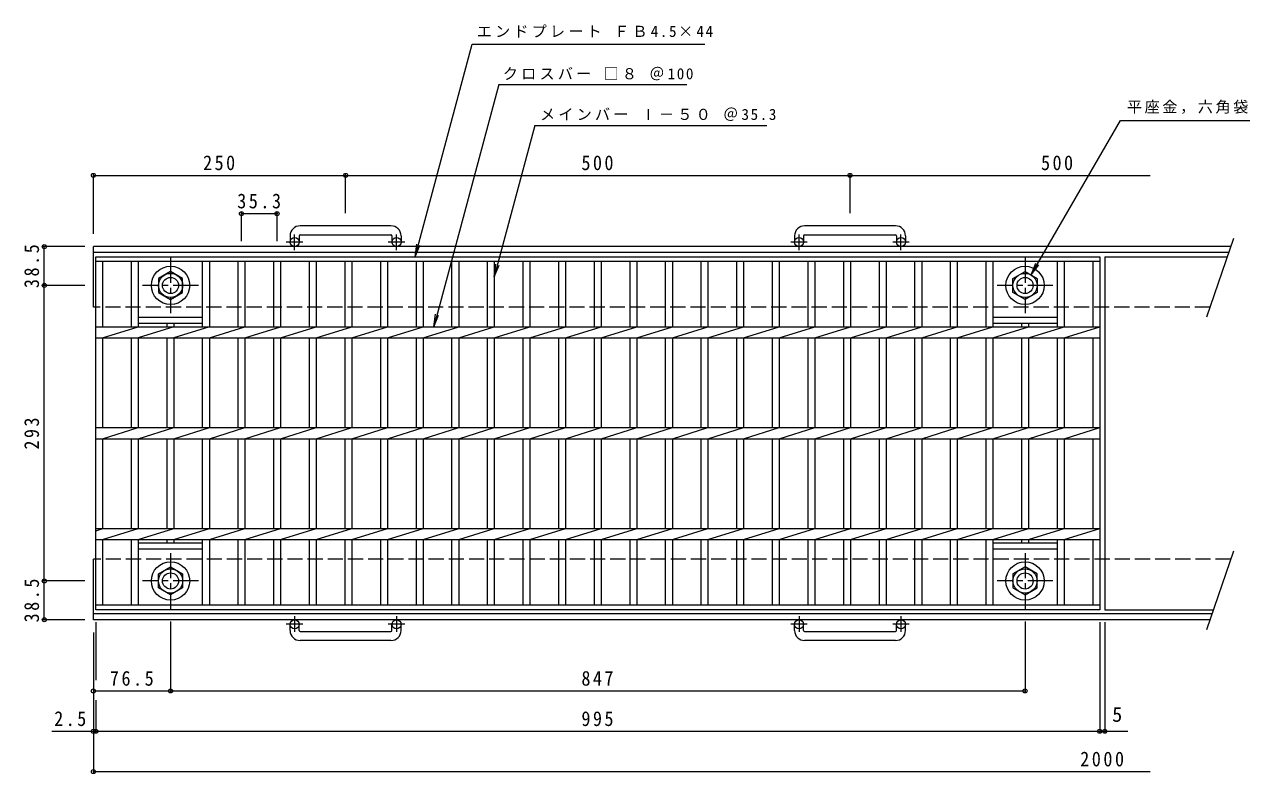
# Model space of a CAD drawing. Units: millimetres, scale not verified. Extents: x -929 to 904, y -686 to 612.
# Drawn here: x -929 to 277, y -131 to 612 of the extents above; entities that cross this region are included whole.
import ezdxf
from ezdxf.enums import TextEntityAlignment as Align

# ---------------------------------------------------------------- set-up
doc = ezdxf.new("R2010")
doc.units = ezdxf.units.MM
doc.header["$LTSCALE"] = 5
doc.header["$PDMODE"] = 32
doc.header["$PDSIZE"] = 4
doc.linetypes.add('CHAIN1', pattern=[8, 5, -1, 1, -1])
doc.linetypes.add('DASHED3', pattern=[4, 3, -1])
for name, color, linetype, lineweight in [('0-1_躯体', 2, 'Continuous', 9), ('0-2_仕上', 3, 'Continuous', 9), ('0-4_その他', 7, 'Continuous', 9), ('0-5_寸法', 7, 'Continuous', 9)]:
    doc.layers.add(name, color=color, linetype=linetype, lineweight=lineweight)
doc.styles.add('ＭＳ ゴシック', font='')
doc.styles.get('ＭＳ ゴシック').set_extended_font_data('MS Gothic')

msp = doc.modelspace()

# ---------------------------------------------------------------- linework, layer by layer
at = {"layer": '0-1_躯体'}
for p, q in [((-565.846, 412.636), (-655.846, 412.636)), ((-65.846, 412.636), (-155.846, 412.636)), ((-665.846, 402.637), (-665.846, 396.537)), ((-656.846, 402.637), (-656.846, 396.537)), ((-655.846, 403.636), (-565.846, 403.636)), ((-564.846, 402.637), (-564.846, 396.537)), ((-555.846, 402.637), (-555.846, 396.537)), ((-165.846, 402.637), (-165.846, 396.537)), ((-156.846, 402.637), (-156.846, 396.537)), ((-155.846, 403.636), (-65.846, 403.636)), ((-64.846, 402.637), (-64.846, 396.537)), ((-55.846, 402.637), (-55.846, 396.537)), ((269.194, 399.99), (242.591, 321.953)), ((-860.846, 332.036), (-860.846, 392.037)), ((266.483, 392.037), (-860.846, 392.037)), ((264.437, 386.036), (-860.846, 386.036)), ((269.194, 89.99), (242.591, 11.952)), ((-860.846, 22.036), (-860.846, 82.036)), ((248.074, 28.036), (-860.846, 28.036)), ((246.028, 22.036), (-860.846, 22.036)), ((-665.846, 11.436), (-665.846, 17.536)), ((-656.846, 11.436), (-656.846, 17.536)), ((-564.846, 11.436), (-564.846, 17.536)), ((-555.846, 11.436), (-555.846, 17.536)), ((-165.846, 11.436), (-165.846, 17.536)), ((-156.846, 11.436), (-156.846, 17.536)), ((-64.846, 11.436), (-64.846, 17.536)), ((-55.846, 11.436), (-55.846, 17.536)), ((-655.846, 10.436), (-565.846, 10.436)), ((-565.846, 1.436), (-655.846, 1.436)), ((-155.846, 10.436), (-65.846, 10.436)), ((-65.846, 1.436), (-155.846, 1.436))]:
    msp.add_line(p, q, dxfattribs=at)
at = {"layer": '0-1_躯体', "linetype": 'CHAIN1'}
for p, q in [((-661.346, 388.429), (-661.346, 404.026)), ((-560.346, 388.429), (-560.346, 404.026)), ((-161.346, 388.429), (-161.346, 404.026)), ((-60.346, 388.429), (-60.346, 404.026)), ((-653.183, 396.537), (-669.59, 396.537)), ((-552.183, 396.537), (-568.59, 396.537)), ((-153.183, 396.537), (-169.59, 396.537)), ((-52.183, 396.537), (-68.59, 396.537)), ((-784.346, 381.173), (-784.346, 325.9)), ((62.655, 381.173), (62.655, 325.9)), ((-756.71, 353.536), (-811.983, 353.536)), ((90.291, 353.536), (35.018, 353.536)), ((-784.346, 88.173), (-784.346, 32.899)), ((62.655, 88.173), (62.655, 32.899)), ((-756.71, 60.536), (-811.983, 60.536)), ((90.291, 60.536), (35.018, 60.536)), ((-661.346, 25.643), (-661.346, 10.046)), ((-560.346, 25.643), (-560.346, 10.046)), ((-161.346, 25.643), (-161.346, 10.046)), ((-60.346, 25.643), (-60.346, 10.046)), ((-653.183, 17.536), (-669.59, 17.536)), ((-552.183, 17.536), (-568.59, 17.536)), ((-153.183, 17.536), (-169.59, 17.536)), ((-52.183, 17.536), (-68.59, 17.536))]:
    msp.add_line(p, q, dxfattribs=at)
at = {"layer": '0-1_躯体', "linetype": 'DASHED3'}
for p, q in [((246.028, 332.036), (-860.846, 332.036)), ((266.483, 82.036), (-860.846, 82.036))]:
    msp.add_line(p, q, dxfattribs=at)
at = {"layer": '0-1_躯体'}
for points in [[(-796.347, 360.464), (-796.347, 346.608), (-784.346, 339.679), (-772.347, 346.608), (-772.347, 360.464), (-784.346, 367.393)], [(74.655, 360.464), (74.655, 346.608), (62.655, 339.679), (50.655, 346.608), (50.655, 360.464), (62.655, 367.393)], [(-796.347, 53.608), (-796.347, 67.465), (-784.346, 74.393), (-772.347, 67.465), (-772.347, 53.608), (-784.346, 46.68)], [(74.655, 53.608), (74.655, 67.465), (62.655, 74.393), (50.655, 67.465), (50.655, 53.608), (62.655, 46.68)]]:
    msp.add_lwpolyline(points, close=True, dxfattribs=at)
for centre, radius in [((-661.346, 396.537), 4.5), ((-560.346, 396.537), 4.5), ((-161.346, 396.537), 4.5), ((-60.346, 396.537), 4.5), ((-784.346, 353.536), 19), ((-784.346, 353.536), 12), ((62.655, 353.536), 19), ((62.655, 353.536), 12), ((-784.346, 353.536), 8), ((62.655, 353.536), 8), ((-784.346, 60.536), 19), ((-784.346, 60.536), 12), ((62.655, 60.536), 19), ((62.655, 60.536), 12), ((-784.346, 60.536), 8), ((62.655, 60.536), 8), ((-661.346, 17.536), 4.5), ((-560.346, 17.536), 4.5), ((-161.346, 17.536), 4.5), ((-60.346, 17.536), 4.5)]:
    msp.add_circle(centre, radius, dxfattribs=at)
for centre, radius, start, end in [((-655.846, 402.637), 10, 90, 180), ((-565.846, 402.637), 10, 0, 90), ((-155.846, 402.637), 10, 90, 180), ((-65.846, 402.637), 10, 0, 90), ((-655.846, 402.637), 1, 90, 180), ((-565.846, 402.637), 1, 0, 90), ((-155.846, 402.637), 1, 90, 180), ((-65.846, 402.637), 1, 0, 90), ((-655.846, 11.436), 10, 180, 270), ((-655.846, 11.436), 1, 180, 270), ((-565.846, 11.436), 10, 270, 0), ((-565.846, 11.436), 1, 270, 0), ((-155.846, 11.436), 10, 180, 270), ((-155.846, 11.436), 1, 180, 270), ((-65.846, 11.436), 10, 270, 0), ((-65.846, 11.436), 1, 270, 0)]:
    msp.add_arc(centre, radius, start, end, dxfattribs=at)
at = {"layer": '0-2_仕上'}
for p, q in [((-858.346, 382.037), (136.655, 382.037)), ((-858.346, 32.037), (-858.346, 382.037)), ((-858.346, 377.537), (136.655, 377.537)), ((-851.345, 312.536), (-851.345, 377.537)), ((-823.445, 377.537), (-823.445, 312.536)), ((-816.446, 377.537), (-816.446, 312.536)), ((-752.845, 377.537), (-752.845, 312.536)), ((-745.845, 377.537), (-745.845, 312.536)), ((-717.546, 377.537), (-717.546, 312.536)), ((-710.546, 377.537), (-710.546, 312.536)), ((-682.245, 377.537), (-682.245, 312.536)), ((-675.246, 377.537), (-675.246, 312.536)), ((-646.946, 377.537), (-646.946, 312.536)), ((-639.946, 377.537), (-639.946, 312.536)), ((-611.645, 377.537), (-611.645, 312.536)), ((-604.645, 377.537), (-604.645, 312.536)), ((-576.345, 377.537), (-576.345, 312.536)), ((-569.346, 377.537), (-569.346, 312.536)), ((-541.045, 377.537), (-541.045, 312.536)), ((-534.045, 377.537), (-534.045, 312.536)), ((-505.746, 377.537), (-505.746, 312.536)), ((-498.746, 377.537), (-498.746, 312.536)), ((-470.446, 377.537), (-470.446, 312.536)), ((-463.445, 377.537), (-463.445, 312.536)), ((-435.146, 377.537), (-435.146, 312.536)), ((-428.145, 377.537), (-428.145, 312.536)), ((-399.845, 377.537), (-399.845, 312.536)), ((-392.845, 377.537), (-392.845, 312.536)), ((-364.545, 377.537), (-364.545, 312.536)), ((-357.545, 377.537), (-357.545, 312.536)), ((-329.246, 377.537), (-329.246, 312.536)), ((-322.246, 377.537), (-322.246, 312.536)), ((-293.946, 377.537), (-293.946, 312.536)), ((-286.946, 377.537), (-286.946, 312.536)), ((-258.646, 377.537), (-258.646, 312.536)), ((-251.646, 377.537), (-251.646, 312.536)), ((-223.345, 377.537), (-223.345, 312.536)), ((-216.346, 377.537), (-216.346, 312.536)), ((-188.046, 377.537), (-188.046, 312.536)), ((-181.045, 377.537), (-181.045, 312.536)), ((-152.746, 377.537), (-152.746, 312.536)), ((-145.746, 377.537), (-145.746, 312.536)), ((-117.446, 377.537), (-117.446, 312.536)), ((-110.446, 377.537), (-110.446, 312.536)), ((-82.146, 377.537), (-82.146, 312.536)), ((-75.145, 377.537), (-75.145, 312.536)), ((-46.846, 377.537), (-46.846, 312.536)), ((-39.846, 377.537), (-39.846, 312.536)), ((-11.546, 377.537), (-11.546, 312.536)), ((-4.545, 377.537), (-4.545, 312.536)), ((23.755, 377.537), (23.755, 312.536)), ((30.755, 377.537), (30.755, 312.536)), ((94.354, 377.537), (94.354, 312.536)), ((101.355, 377.537), (101.355, 312.536)), ((129.654, 377.537), (129.654, 312.536)), ((136.655, 382.037), (136.655, 32.037)), ((141.655, 382.037), (141.655, 32.037)), ((141.655, 382.037), (263.074, 382.037)), ((-816.446, 322.037), (-752.845, 322.037)), ((-816.446, 316.037), (-752.845, 316.037)), ((-788.145, 316.037), (-788.145, 312.536)), ((-781.146, 316.037), (-781.146, 312.536)), ((30.755, 322.037), (94.354, 322.037)), ((30.755, 316.037), (94.354, 316.037)), ((59.054, 316.037), (59.054, 312.536)), ((66.054, 316.037), (66.054, 312.536)), ((-858.346, 312.536), (136.655, 312.536)), ((-851.746, 301.537), (-816.446, 312.536)), ((-781.146, 312.536), (-816.446, 301.537)), ((-745.845, 312.536), (-781.146, 301.537)), ((-745.846, 301.537), (-710.546, 312.536)), ((-710.546, 301.537), (-675.246, 312.536)), ((-675.246, 301.537), (-639.946, 312.536)), ((-639.946, 301.537), (-604.646, 312.536)), ((-604.646, 301.537), (-569.346, 312.536)), ((-569.346, 301.537), (-534.046, 312.536)), ((-534.046, 301.537), (-498.746, 312.536)), ((-498.746, 301.537), (-463.446, 312.536)), ((-463.446, 301.537), (-428.146, 312.536)), ((-428.146, 301.537), (-392.846, 312.536)), ((-392.846, 301.537), (-357.546, 312.536)), ((-357.546, 301.537), (-322.246, 312.536)), ((-322.246, 301.537), (-286.946, 312.536)), ((-286.946, 301.537), (-251.646, 312.536)), ((-251.646, 301.537), (-216.346, 312.536)), ((-216.346, 301.537), (-181.046, 312.536)), ((-181.046, 301.537), (-145.746, 312.536)), ((-145.746, 301.537), (-110.446, 312.536)), ((-110.446, 301.537), (-75.146, 312.536)), ((-75.146, 301.537), (-39.846, 312.536)), ((-39.846, 301.537), (-4.546, 312.536)), ((-4.546, 301.537), (30.754, 312.536)), ((30.755, 301.537), (66.054, 312.536)), ((66.054, 301.537), (101.355, 312.536)), ((101.354, 301.537), (136.654, 312.536)), ((-858.346, 301.537), (136.655, 301.537)), ((-851.345, 212.537), (-851.345, 301.537)), ((-823.445, 301.537), (-823.445, 212.537)), ((-816.446, 301.537), (-816.446, 212.537)), ((-788.145, 301.537), (-788.145, 212.537)), ((-781.146, 301.537), (-781.146, 212.537)), ((-752.845, 301.537), (-752.845, 212.537)), ((-745.845, 301.537), (-745.845, 212.537)), ((-717.546, 301.537), (-717.546, 212.537)), ((-710.546, 301.537), (-710.546, 212.537)), ((-682.245, 301.537), (-682.245, 212.537)), ((-675.246, 301.537), (-675.246, 212.537)), ((-646.946, 301.537), (-646.946, 212.537)), ((-639.946, 301.537), (-639.946, 212.537)), ((-611.645, 301.537), (-611.645, 212.537)), ((-604.645, 301.537), (-604.645, 212.537)), ((-576.345, 301.537), (-576.345, 212.537)), ((-569.346, 301.537), (-569.346, 212.537)), ((-541.045, 301.537), (-541.045, 212.537)), ((-534.045, 301.537), (-534.045, 212.537)), ((-505.746, 301.537), (-505.746, 212.537)), ((-498.746, 301.537), (-498.746, 212.537)), ((-470.446, 301.537), (-470.446, 212.537)), ((-463.445, 301.537), (-463.445, 212.537)), ((-435.146, 301.537), (-435.146, 212.537)), ((-428.145, 301.537), (-428.145, 212.537)), ((-399.845, 301.537), (-399.845, 212.537)), ((-392.845, 301.537), (-392.845, 212.537)), ((-364.545, 301.537), (-364.545, 212.537)), ((-357.545, 301.537), (-357.545, 212.537)), ((-329.246, 301.537), (-329.246, 212.537)), ((-322.246, 301.537), (-322.246, 212.537)), ((-293.946, 301.537), (-293.946, 212.537)), ((-286.946, 301.537), (-286.946, 212.537)), ((-258.646, 301.537), (-258.646, 212.537)), ((-251.646, 301.537), (-251.646, 212.537)), ((-223.345, 301.537), (-223.345, 212.537)), ((-216.346, 301.537), (-216.346, 212.537)), ((-188.046, 301.537), (-188.046, 212.537)), ((-181.045, 301.537), (-181.045, 212.537)), ((-152.746, 301.537), (-152.746, 212.537)), ((-145.746, 301.537), (-145.746, 212.537)), ((-117.446, 301.537), (-117.446, 212.537)), ((-110.446, 301.537), (-110.446, 212.537)), ((-82.146, 301.537), (-82.146, 212.537)), ((-75.145, 301.537), (-75.145, 212.537)), ((-46.846, 301.537), (-46.846, 212.537)), ((-39.846, 301.537), (-39.846, 212.537)), ((-11.546, 301.537), (-11.546, 212.537)), ((-4.545, 301.537), (-4.545, 212.537)), ((23.755, 301.537), (23.755, 212.537)), ((30.755, 301.537), (30.755, 212.537)), ((59.054, 301.537), (59.054, 212.537)), ((66.054, 301.537), (66.054, 212.537)), ((94.354, 301.537), (94.354, 212.537)), ((101.355, 301.537), (101.355, 212.537)), ((129.654, 301.537), (129.654, 212.537)), ((-858.346, 212.537), (136.655, 212.537)), ((-851.746, 201.536), (-816.446, 212.537)), ((-816.446, 201.536), (-781.146, 212.537)), ((-781.146, 201.536), (-745.846, 212.537)), ((-745.846, 201.536), (-710.546, 212.537)), ((-710.546, 201.536), (-675.246, 212.537)), ((-675.246, 201.536), (-639.946, 212.537)), ((-639.946, 201.536), (-604.646, 212.537)), ((-604.646, 201.536), (-569.346, 212.537)), ((-569.346, 201.536), (-534.046, 212.537)), ((-534.046, 201.536), (-498.746, 212.537)), ((-498.746, 201.536), (-463.446, 212.537)), ((-463.446, 201.536), (-428.146, 212.537)), ((-428.146, 201.536), (-392.846, 212.537)), ((-392.846, 201.536), (-357.546, 212.537)), ((-357.546, 201.536), (-322.246, 212.537)), ((-322.246, 201.536), (-286.946, 212.537)), ((-286.946, 201.536), (-251.646, 212.537)), ((-251.646, 201.536), (-216.346, 212.537)), ((-216.346, 201.536), (-181.046, 212.537)), ((-181.046, 201.536), (-145.746, 212.537)), ((-145.746, 201.536), (-110.446, 212.537)), ((-110.446, 201.536), (-75.146, 212.537)), ((-75.146, 201.536), (-39.846, 212.537)), ((-39.846, 201.536), (-4.546, 212.537)), ((-4.546, 201.536), (30.754, 212.537)), ((30.754, 201.536), (66.054, 212.537)), ((66.054, 201.536), (101.354, 212.537)), ((101.354, 201.536), (136.654, 212.537)), ((-858.346, 201.536), (136.655, 201.536)), ((-851.345, 112.537), (-851.345, 201.536)), ((-823.445, 201.536), (-823.445, 112.536)), ((-816.446, 201.536), (-816.446, 112.537)), ((-788.145, 201.536), (-788.145, 112.537)), ((-781.146, 201.536), (-781.146, 112.537)), ((-752.845, 201.536), (-752.845, 112.537)), ((-745.845, 201.536), (-745.845, 112.536)), ((-717.546, 201.536), (-717.546, 112.536)), ((-710.546, 201.536), (-710.546, 112.536)), ((-682.245, 201.536), (-682.245, 112.536)), ((-675.246, 201.536), (-675.246, 112.536)), ((-646.946, 201.536), (-646.946, 112.536)), ((-639.946, 201.536), (-639.946, 112.536)), ((-611.645, 201.536), (-611.645, 112.536)), ((-604.645, 201.536), (-604.645, 112.536)), ((-576.345, 201.536), (-576.345, 112.536)), ((-569.346, 201.536), (-569.346, 112.536)), ((-541.045, 201.536), (-541.045, 112.536)), ((-534.045, 201.536), (-534.045, 112.536)), ((-505.746, 201.536), (-505.746, 112.536)), ((-498.746, 201.536), (-498.746, 112.536)), ((-470.446, 201.536), (-470.446, 112.536)), ((-463.445, 201.536), (-463.445, 112.536)), ((-435.146, 201.536), (-435.146, 112.536)), ((-428.145, 201.536), (-428.145, 112.536)), ((-399.845, 201.536), (-399.845, 112.536)), ((-392.845, 201.536), (-392.845, 112.536)), ((-364.545, 201.536), (-364.545, 112.536)), ((-357.545, 201.536), (-357.545, 112.536)), ((-329.246, 201.536), (-329.246, 112.536)), ((-322.246, 201.536), (-322.246, 112.536)), ((-293.946, 201.536), (-293.946, 112.536)), ((-286.946, 201.536), (-286.946, 112.536)), ((-258.646, 201.536), (-258.646, 112.536)), ((-251.646, 201.536), (-251.646, 112.536)), ((-223.345, 201.536), (-223.345, 112.536)), ((-216.346, 201.536), (-216.346, 112.536)), ((-188.046, 201.536), (-188.046, 112.536)), ((-181.045, 201.536), (-181.045, 112.536)), ((-152.746, 201.536), (-152.746, 112.536)), ((-145.746, 201.536), (-145.746, 112.536)), ((-117.446, 201.536), (-117.446, 112.536)), ((-110.446, 201.536), (-110.446, 112.536)), ((-82.146, 201.536), (-82.146, 112.536)), ((-75.145, 201.536), (-75.145, 112.536)), ((-46.846, 201.536), (-46.846, 112.536)), ((-39.846, 201.536), (-39.846, 112.536)), ((-11.546, 201.536), (-11.546, 112.536)), ((-4.545, 201.536), (-4.545, 112.536)), ((23.755, 201.536), (23.755, 112.537)), ((30.755, 201.536), (30.755, 112.537)), ((59.054, 201.536), (59.054, 112.537)), ((66.054, 201.536), (66.054, 112.537)), ((94.354, 201.536), (94.354, 112.537)), ((101.355, 201.536), (101.355, 112.537)), ((129.654, 201.536), (129.654, 112.537)), ((-858.346, 110.355), (-851.345, 112.537)), ((-858.346, 112.537), (136.655, 112.537)), ((-851.746, 101.537), (-816.446, 112.537)), ((-816.446, 101.536), (-781.146, 112.537)), ((-781.146, 101.536), (-745.845, 112.536)), ((-745.846, 101.537), (-710.546, 112.537)), ((-710.546, 101.537), (-675.246, 112.537)), ((-675.246, 101.537), (-639.946, 112.537)), ((-639.946, 101.537), (-604.646, 112.537)), ((-604.646, 101.537), (-569.346, 112.537)), ((-569.346, 101.537), (-534.046, 112.537)), ((-534.046, 101.537), (-498.746, 112.537)), ((-498.746, 101.537), (-463.446, 112.537)), ((-463.446, 101.537), (-428.146, 112.537)), ((-428.146, 101.537), (-392.846, 112.537)), ((-392.846, 101.537), (-357.546, 112.537)), ((-357.546, 101.537), (-322.246, 112.537)), ((-322.246, 101.537), (-286.946, 112.537)), ((-286.946, 101.537), (-251.646, 112.537)), ((-251.646, 101.537), (-216.346, 112.537)), ((-216.346, 101.537), (-181.046, 112.537)), ((-181.046, 101.537), (-145.746, 112.537)), ((-145.746, 101.537), (-110.446, 112.537)), ((-110.446, 101.537), (-75.146, 112.537)), ((-75.146, 101.537), (-39.846, 112.537)), ((-39.846, 101.537), (-4.546, 112.537)), ((-4.546, 101.537), (30.754, 112.537)), ((30.755, 101.536), (66.054, 112.537)), ((66.054, 101.536), (101.355, 112.537)), ((101.354, 101.537), (136.654, 112.537)), ((-858.346, 101.536), (136.655, 101.536)), ((-851.345, 36.536), (-851.345, 101.536)), ((-823.445, 101.536), (-823.445, 36.536)), ((-816.446, 101.536), (-816.446, 36.536)), ((-752.845, 98.036), (-816.446, 98.036)), ((-788.145, 101.536), (-788.145, 98.036)), ((-781.146, 101.536), (-781.146, 98.036)), ((-752.845, 101.536), (-752.845, 36.536)), ((-745.845, 101.536), (-745.845, 36.536)), ((-717.546, 101.536), (-717.546, 36.536)), ((-710.546, 101.536), (-710.546, 36.536)), ((-682.245, 101.536), (-682.245, 36.536)), ((-675.246, 101.536), (-675.246, 36.536)), ((-646.946, 101.536), (-646.946, 36.536)), ((-639.946, 101.536), (-639.946, 36.536)), ((-611.645, 101.536), (-611.645, 36.536)), ((-604.645, 101.536), (-604.645, 36.536)), ((-576.345, 101.536), (-576.345, 36.536)), ((-569.346, 101.536), (-569.346, 36.536)), ((-541.045, 101.536), (-541.045, 36.536)), ((-534.045, 101.536), (-534.045, 36.536)), ((-505.746, 101.536), (-505.746, 36.536)), ((-498.746, 101.536), (-498.746, 36.536)), ((-470.446, 101.536), (-470.446, 36.536)), ((-463.445, 101.536), (-463.445, 36.536)), ((-435.146, 101.536), (-435.146, 36.536)), ((-428.145, 101.536), (-428.145, 36.536)), ((-399.845, 101.536), (-399.845, 36.536)), ((-392.845, 101.536), (-392.845, 36.536)), ((-364.545, 101.536), (-364.545, 36.536)), ((-357.545, 101.536), (-357.545, 36.536)), ((-329.246, 101.536), (-329.246, 36.536)), ((-322.246, 101.536), (-322.246, 36.536)), ((-293.946, 101.536), (-293.946, 36.536)), ((-286.946, 101.536), (-286.946, 36.536)), ((-258.646, 101.536), (-258.646, 36.536)), ((-251.646, 101.536), (-251.646, 36.536)), ((-223.345, 101.536), (-223.345, 36.536)), ((-216.346, 101.536), (-216.346, 36.536)), ((-188.046, 101.536), (-188.046, 36.536)), ((-181.045, 101.536), (-181.045, 36.536)), ((-152.746, 101.536), (-152.746, 36.536)), ((-145.746, 101.536), (-145.746, 36.536)), ((-117.446, 101.536), (-117.446, 36.536)), ((-110.446, 101.536), (-110.446, 36.536)), ((-82.146, 101.536), (-82.146, 36.536)), ((-75.145, 101.536), (-75.145, 36.536)), ((-46.846, 101.536), (-46.846, 36.536)), ((-39.846, 101.536), (-39.846, 36.536)), ((-11.546, 101.536), (-11.546, 36.536)), ((-4.545, 101.536), (-4.545, 36.536)), ((23.755, 101.536), (23.755, 36.536)), ((30.755, 101.536), (30.755, 36.536)), ((94.354, 98.036), (30.755, 98.036)), ((59.054, 101.536), (59.054, 98.036)), ((66.054, 101.536), (66.054, 98.036)), ((94.354, 101.536), (94.354, 36.536)), ((101.355, 101.536), (101.355, 36.536)), ((129.654, 101.536), (129.654, 36.536)), ((-752.845, 92.037), (-816.446, 92.037)), ((94.354, 92.037), (30.755, 92.037)), ((136.655, 36.536), (-858.346, 36.536)), ((136.655, 32.037), (-858.346, 32.037)), ((141.655, 32.037), (249.438, 32.037))]:
    msp.add_line(p, q, dxfattribs=at)
at = {"layer": '0-4_その他'}
for p, q in [((-860.846, 404.537), (-860.846, 464.136)), ((-860.846, 462.636), (186.654, 462.636)), ((-610.846, 425.136), (-610.846, 464.136)), ((-110.846, 425.136), (-110.846, 464.136)), ((-714.046, 397.27), (-714.046, 426.25)), ((-714.046, 424.75), (-678.747, 424.75)), ((-678.747, 397.27), (-678.747, 426.25)), ((-869.16, 392.037), (-911.009, 392.037)), ((-909.509, 353.537), (-909.509, 392.037)), ((-869.16, 353.537), (-911.009, 353.537)), ((-909.509, 60.536), (-909.509, 353.537)), ((-869.16, 60.536), (-911.009, 60.536)), ((-909.509, 22.037), (-909.509, 60.536)), ((-869.16, 22.037), (-911.009, 22.037)), ((-858.346, 19.536), (-858.346, -38.012)), ((-784.346, 20.399), (-784.346, -50.064)), ((62.655, 20.399), (62.655, -50.064)), ((136.655, 19.536), (136.655, -90.064)), ((141.655, 19.536), (141.655, -90.064)), ((-860.846, 9.536), (-860.846, -130.064)), ((-860.846, -48.564), (62.655, -48.564)), ((-858.346, -57.578), (-858.346, -90.064)), ((-901.922, -88.564), (164.525, -88.564)), ((-860.846, -128.564), (186.654, -128.564))]:
    msp.add_line(p, q, dxfattribs=at)
for p in [(-860.846, 462.636), (-610.846, 462.636), (-110.846, 462.636), (-714.046, 424.75), (-678.747, 424.75), (-909.509, 392.037), (-909.509, 353.537), (-909.509, 60.536), (-909.509, 22.037), (-860.846, -48.564), (-784.346, -48.564), (62.655, -48.564), (-860.846, -88.564), (-858.346, -88.564), (136.655, -88.564), (141.655, -88.564), (-860.846, -128.564)]:
    msp.add_point(p, dxfattribs=at)
at = {"layer": '0-5_寸法'}
for p, q in [((-541.908, 382.037), (-485.478, 592.637)), ((-485.478, 592.637), (-254.62, 592.637)), ((-459.066, 552.637), (-272.503, 552.637)), ((-423.249, 512.196), (-193.288, 512.196)), ((-541.908, 382.037), (-540.276, 394.43)), ((-541.908, 382.037), (-537.124, 393.585)), ((68.655, 363.928), (73.438, 375.477)), ((-463.445, 362.181), (-458.662, 373.73)), ((68.655, 363.928), (76.264, 373.845)), ((-523.401, 312.536), (-518.617, 324.085))]:
    msp.add_line(p, q, dxfattribs=at)
for points in [[(-459.066, 552.637), (-523.401, 312.536), (-521.769, 324.929)], [(-423.249, 512.196), (-463.445, 362.181), (-461.814, 374.574)], [(68.655, 363.928), (157.064, 517.057), (357.294, 517.057)]]:
    msp.add_lwpolyline(points, dxfattribs=at)

# ---------------------------------------------------------------- texts
at = {"layer": '0-4_その他', "color": 2, "style": 'ＭＳ ゴシック'}
msp.add_text('5', height=14.66, dxfattribs=at).set_placement((148.975, -83.564), align=Align.BOTTOM_LEFT)
at = {"layer": '0-4_その他', "color": 2, "char_height": 14.66, "attachment_point": 7, "style": 'ＭＳ ゴシック'}
for s, insert in [('\\T1.27;\\W0.9;250', (-752.096, 467.636)), ('\\T1.27;\\W0.9;500', (-377.096, 467.636)), ('\\T1.27;\\W0.9;500', (78.432, 467.636)), ('\\T1.28;\\W0.9;35.3', (-718.271, 429.75)), ('\\T1.28;\\W0.9;76.5', (-844.471, -43.564)), ('\\T1.27;\\W0.9;847', (-377.096, -43.564)), ('\\T1.27;\\W0.9;2.5', (-899.664, -83.564)), ('\\T1.27;\\W0.9;995', (-377.096, -83.564)), ('\\T1.28;\\W0.9;2000', (117.28, -123.564))]:
    msp.add_mtext(s, dxfattribs=dict(at, insert=insert))
at = {"layer": '0-4_その他', "color": 2, "char_height": 14.66, "attachment_point": 7, "rotation": 90, "style": 'ＭＳ ゴシック'}
for s, insert in [('\\T1.28;\\W0.9;38.5', (-914.509, 350.912)), ('\\T1.27;\\W0.9;293', (-914.509, 190.787)), ('\\T1.28;\\W0.9;38.5', (-914.509, 19.411))]:
    msp.add_mtext(s, dxfattribs=dict(at, insert=insert))
at = {"layer": '0-5_寸法', "char_height": 11, "attachment_point": 7, "style": 'ＭＳ ゴシック'}
for s, insert in [('\\T1.21;エンドプレート\\~ＦＢ4.5×44', (-480.87, 599.314)), ('\\T1.21;クロスバー\\~□８\\~＠100', (-455.003, 556.911)), ('\\T1.17;平座金，六角袋Ｕナット', (163.576, 523.51)), ('\\T1.21;メインバー\\~Ⅰ－５０\\~＠35.3', (-418.151, 516.617))]:
    msp.add_mtext(s, dxfattribs=dict(at, insert=insert))

doc.saveas('drawing.dxf')
